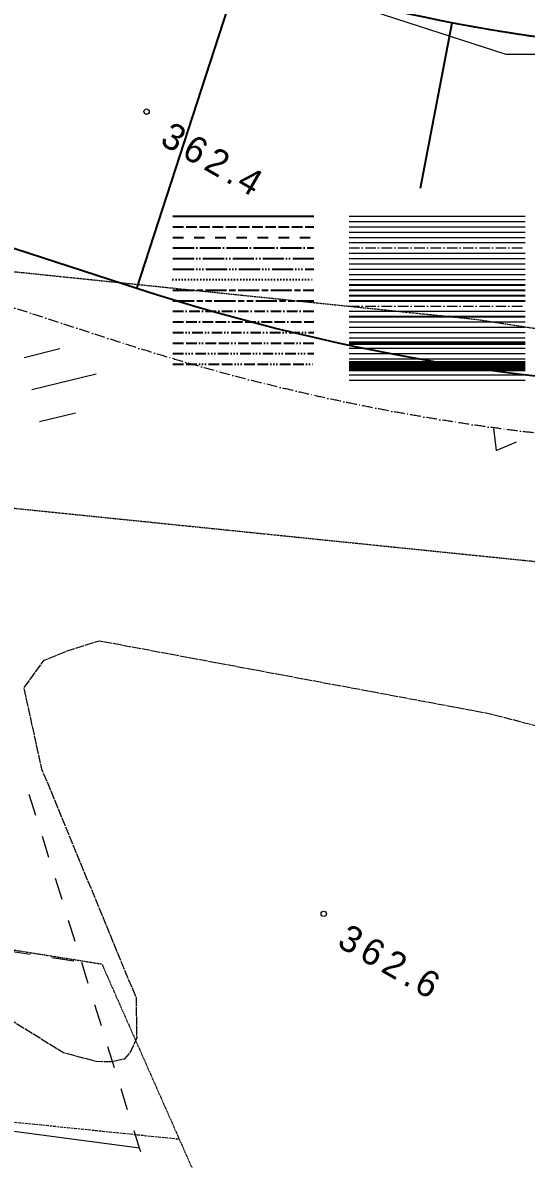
# Model space of a CAD drawing. Header units: millimetres. Extents: x 432273 to 1139245, y 170116 to 705940.
# Drawn here: x 685394 to 713984, y 381087 to 445610 of the extents above; entities that cross this region are included whole.
import ezdxf

# ---------------------------------------------------------------- set-up
doc = ezdxf.new("R2010")
doc.units = ezdxf.units.MM
doc.header["$LTSCALE"] = 100
for name, pattern in [('56301', [0.5, 0.25, -0.25]), ('56302', [2, 1.5, -0.5]), ('57103', [5.5, 5, -0.5]), ('SXF_一点二短鎖線', [16.75, 6, -1.5, 6, -1.5, 0.25, -1.5]), ('SXF_一点短鎖線', [9.25, 6, -1.5, 0.25, -1.5]), ('SXF_一点鎖線', [18.5, 12, -1.5, 3.5, -1.5]), ('SXF_一点長鎖線', [15.25, 12, -1.5, 0.25, -1.5]), ('SXF_三点二短鎖線', [20.25, 6, -1.5, 6, -1.5, 0.25, -1.5, 0.25, -1.5, 0.25, -1.5]), ('SXF_三点短鎖線', [12.75, 6, -1.5, 0.25, -1.5, 0.25, -1.5, 0.25, -1.5]), ('SXF_三点長鎖線', [18.75, 12, -1.5, 0.25, -1.5, 0.25, -1.5, 0.25, -1.5]), ('SXF_二点二短鎖線', [18.5, 6, -1.5, 6, -1.5, 0.25, -1.5, 0.25, -1.5]), ('SXF_二点短鎖線', [11, 6, -1.5, 0.25, -1.5, 0.25, -1.5]), ('SXF_二点鎖線', [23.5, 12, -1.5, 3.5, -1.5, 3.5, -1.5]), ('SXF_二点長鎖線', [17, 12, -1.5, 0.25, -1.5, 0.25, -1.5]), ('SXF_点線', [1.75, 0.25, -1.5]), ('SXF_破線', [7.5, 6, -1.5]), ('SXF_跳び破線', [12, 6, -6])]:
    doc.linetypes.add(name, pattern=pattern)
doc.layers.get('Defpoints').update_dxf_attribs({"color": 153})
for name, color, linetype, lineweight in [('D-BGD', 7, 'Continuous', 13), ('D-BGD-BRG', 8, 'Continuous', 9), ('D-BGD-CRST', 7, 'Continuous', 13), ('D-BGD-ETRL', 7, 'Continuous', 13), ('D-BGD-HTXT', 7, 'Continuous', 13), ('D-BGD-TXT', 7, 'Continuous', 13), ('D-BMK', 2, 'SXF_一点短鎖線', 13), ('D-BMK-HTXT', 7, 'Continuous', 13), ('D-BMK-OTRS', 7, 'Continuous', 13), ('D-BMK-TXT', 7, 'Continuous', 13), ('D-BYP', 7, 'Continuous', 13), ('D-BYP-DIM', 7, 'Continuous', 13), ('D-BYP-HTXT', 7, 'Continuous', 13), ('D-BYP-STR1', 2, 'Continuous', 13), ('D-BYP-STR2', 6, 'Continuous', 25), ('D-BYP-STR3', 3, 'Continuous', 25), ('D-BYP-STR4', 6, 'Continuous', 25), ('D-BYP-STR6', 2, 'SXF_一点短鎖線', 13), ('D-BYP-STR7', 2, 'Continuous', 13), ('D-BYP-STR8', 150, 'Continuous', 25), ('D-BYP-STR9', 30, 'Continuous', 13), ('D-BYP-TXT', 7, 'Continuous', 13), ('D-DOC', 7, 'Continuous', 13), ('D-ORD', 7, 'Continuous', 13), ('D-STR', 1, 'Continuous', 50), ('D-STR-DIM', 7, 'Continuous', 13), ('D-STR-HTXT', 7, 'Continuous', 13), ('D-STR-TXT', 7, 'Continuous', 13), ('D-TTL', 2, 'Continuous', 140), ('D-TTL-FRAM', 2, 'Continuous', 50), ('D-TTL-LINE', 7, 'Continuous', 13), ('D-TTL-TXT', 7, 'Continuous', 13), ('●予備設計_LP横断', 7, 'Continuous', 13)]:
    doc.layers.add(name, color=color, linetype=linetype, lineweight=lineweight)
doc.layers.add('D-BYP-STR5', color=7, linetype='Continuous', lineweight=25, true_color=0xc00080)
doc.styles.add('Style-WORKING', font='WORKING.shx')

# ---------------------------------------------------------------- blocks, each defined once
blk = doc.blocks.new('M6313')
at = {"layer": '●予備設計_LP横断', "linetype": 'Continuous', "lineweight": 9, "flags": 128}
blk.add_lwpolyline([(-0.75, 0), (0, -1), (0.75, 0)], dxfattribs=at)
blk = doc.blocks.new('M7312')
at = {"layer": '●予備設計_LP横断', "linetype": 'Continuous', "lineweight": 20}
blk.add_circle((0, -0.001), 0.15, dxfattribs=at)
blk = doc.blocks.new('21311212131313131')
at = {"layer": 'D-BGD', "linetype": 'Continuous'}
for p, q in [((2652700.3439, -1298855.5705, 364259.9803), (2651874.8472, -1306300.7085, 363889.9803)), ((2650537.2964, -1299581.0019, 364197.9803), (2649353.1258, -1299978.1579, 364163.9803)), ((2648168.0781, -1300374.8338, 364130.9803), (2646983.9075, -1300771.9898, 364096.9803)), ((2645798.3796, -1301169.5428, 364062.9803), (2644614.2091, -1301566.6989, 364028.9803)), ((2643429.1614, -1301963.3748, 363994.9803), (2642244.5106, -1302361.408, 363960.9803)), ((2609771.2653, -1305871.1388), (2608807.1221, -1302246.9867)), ((2611584.2185, -1305389.5474), (2611044.4579, -1303360.0639)), ((2641059.4629, -1302758.0838, 363926.9803), (2639874.8122, -1303156.117, 363892.9803)), ((2641982.5382, -1304060.2965, 363908.9803), (2642142.3723, -1302820.791, 363945.9803)), ((2638690.6416, -1303553.2731, 363858.9803), (2637505.5939, -1303949.949, 363824.9803)), ((2607959.6695, -1306352.3332), (2607419.9088, -1304322.8498)), ((2636320.9431, -1304347.9822, 363790.9803), (2635136.7726, -1304745.1382, 363756.9803)), ((2633952.1218, -1305143.1714, 363721.9803), (2632767.0741, -1305539.8473, 363687.9803)), ((2641661.1157, -1306538.3471, 363833.9803), (2641821.8269, -1305299.3218, 363870.9803))]:
    blk.add_line(p, q, dxfattribs=at)
at = {"layer": 'D-BGD', "linetype": '57103', "elevation": 362499.9804, "flags": 128}
blk.add_lwpolyline([(2831012.6992, -1366123.2899), (2830752.2493, -1366154.4276), (2817077.7037, -1367428.5261), (2817043.5489, -1371085.3121), (2800207.9036, -1371440.6141), (2799994.1847, -1372636.9406), (2776188.712, -1374016.162), (2775439.0128, -1371543.4193), (2750086.3378, -1373935.0471), (2749572.1162, -1368612.2934), (2767724.0888, -1366786.2815), (2768644.8509, -1365982.6091), (2769194.4264, -1364557.7199), (2768875.4727, -1347803.535), (2768180.9353, -1342708.1207), (2767141.3526, -1336662.8374), (2766760.6333, -1335953.0506), (2765614.9821, -1335693.5474), (2765578.7913, -1333389.9845), (2761377.2342, -1332830.7341), (2760777.9461, -1332519.762), (2760481.3032, -1332097.4398), (2760516.7091, -1322603.2023), (2758749.5119, -1322493.0815), (2758466.5756, -1330186.2156), (2758152.2307, -1332053.6601), (2757870.1753, -1333054.1114), (2757191.6182, -1334114.532), (2753108.7077, -1336605.9936), (2747273.5243, -1337889.6673), (2736108.5192, -1338723.7808), (2734122.6662, -1340795.6972), (2733859.6043, -1342319.5634), (2733114.1858, -1362394.5626), (2732547.413, -1363577.7402), (2730579.1033, -1364613.8452), (2728910.9854, -1365316.0896), (2727762.4303, -1365333.7295), (2726331.575, -1365048.6227), (2723144.6224, -1363237.8438), (2718074.1264, -1357543.567), (2715066.4632, -1354139.1209), (2712397.3067, -1349612.362), (2711122.4889, -1346026.762), (2709341.0676, -1344255.7988), (2708332.7143, -1343765.3507), (2706833.3742, -1343120.1219), (2704825.2364, -1342485.9281), (2701800.0816, -1342278.8343), (2694854.1425, -1342240.7748), (2692826.5406, -1342645.9009), (2691223.2868, -1343204.6683), (2688215.924, -1343889.7043), (2684776.2259, -1344947.9842), (2681195.4155, -1347319.8608), (2675268.4675, -1350370.5202), (2671310.4414, -1354074.9467), (2666753.1492, -1357924.4284), (2665147.7632, -1359513.7633), (2663987.5612, -1360468.9789), (2662795.2159, -1361097.6478), (2660669.8069, -1361425.2898), (2659029.8529, -1360878.6497), (2658044.7735, -1360460.2246), (2656538.5731, -1359290.2426), (2655578.5144, -1357695.3147), (2653179.7939, -1353453.4072), (2649363.7171, -1350330.3297), (2646086.6108, -1346722.5185), (2644548.623, -1345829.2648), (2639246.993, -1342387.7168), (2637490.1438, -1340413.5979), (2636977.8488, -1339160.6959), (2637145.5554, -1337469.4847), (2640167.9302, -1320784.2484), (2642105.7601, -1312948.2295), (2643536.402, -1309766.3628), (2647372.6459, -1303287.6772), (2647820.7291, -1301434.164), (2647826.4349, -1300571.9985), (2647644.2049, -1299805.3166), (2647324.3789, -1299512.8079), (2646435.8067, -1299134.674), (2644191.5378, -1299217.1216), (2631308.7427, -1304850.946), (2626711.1803, -1305960.5309), (2625121.1633, -1304854.1084), (2624541.5889, -1303497.1127), (2623950.9738, -1301739.6198), (2627616.8881, -1279538.9036), (2634115.1534, -1252099.7936), (2634700.6786, -1249716.1609), (2635003.7256, -1248296.2668), (2634878.7255, -1247002.2959), (2633658.7892, -1246256.9347)], dxfattribs=at)
at = {"layer": 'D-BGD', "linetype": '56301', "flags": 128}
for points in [[(2626362.9065, -1347299.1899), (2626867.152, -1342063.1473), (2627521.3121, -1332152.9334), (2627723.644, -1308515.5586), (2616035.8342, -1312836.9963), (2619617.3618, -1268701.3474), (2619762.0756, -1265813.0492), (2620656.2981, -1247906.9211)], [(2609499.4056, -1248811.5981), (2605278.001, -1280748.5359), (2603417.177, -1303435.809), (2602240.5127, -1317786.5835), (2589785.6757, -1322359.6045), (2589797.0185, -1310435.3126), (2580726.911, -1311532.7215), (2563119.8363, -1313663.7083), (2554093.9974, -1313836.8395), (2549130.5967, -1323567.7677), (2546503.9745, -1330804.4086), (2544901.6984, -1335218.1809)], [(2635352.5789, -1342221.1954), (2638306.2022, -1329689.1029), (2640630.6602, -1313310.3841), (2642296.0576, -1301217.6673), (2652889.2057, -1296271.8901), (2656699.9191, -1294492.1466)]]:
    blk.add_lwpolyline(points, dxfattribs=at)
at = {"layer": 'D-BGD', "linetype": '56302', "flags": 128}
blk.add_lwpolyline([(2644733.2826, -1345004.6433), (2647750.8279, -1336343.7731), (2648931.1827, -1331807.329), (2650881.1168, -1311966.4923), (2652139.1076, -1296621.664)], dxfattribs=at)
at = {"layer": 'D-BGD', "linetype": 'Continuous', "extrusion": (-0.177486, 0.454609, 0.872829), "elevation": -743350.7427}
blk.add_lwpolyline([(-1998905.0327, 2075868.091), (-1998686.7182, 2075863.9928), (-1997656.8925, 2075806.619)], dxfattribs=at)
at = {"layer": 'D-BMK'}
blk.add_lwpolyline([(2589189.5631, -1230709.1702), (2589872.5778, -1263509.1193, -0.0787115282), (2585621.508, -1294509.7547), (2564331.8799, -1364983.0527, 0.4549504243), (2585573.9279, -1398823.3893), (2633953.1706, -1406448.3262, 0.0389360191), (2649456.1269, -1407667.6426), (2831012.6992, -1407786.7943)], format="xyb", dxfattribs=at)
at = {"layer": 'D-BMK-OTRS', "color": 7, "linetype": 'Continuous', "lineweight": 13}
for p, q in [((2589872.5778, -1263509.1193), (2590202.3622, -1279346.1312)), ((2590202.3622, -1279346.1312), (2585621.508, -1294509.7547))]:
    blk.add_line(p, q, dxfattribs=at)
at = {"layer": 'D-BYP-STR2'}
for p, q in [((2597882.0422, -1284055.4635), (2588463.7287, -1282445.0611)), ((2603914.9866, -1300036.1224), (2585621.508, -1294509.7547))]:
    blk.add_line(p, q, dxfattribs=at)
at = {"layer": 'D-BYP-STR2', "flags": 128}
for points in [[(2589189.5631, -1230709.1702), (2589872.5778, -1263509.1193, -0.0787115282), (2585621.508, -1294509.7547), (2564331.8799, -1364983.0527, 0.4549504243), (2585573.9279, -1398823.3893), (2633953.1706, -1406448.3262, 0.0389360191), (2649456.1269, -1407667.6426), (2831012.6992, -1407786.7943)], [(2608833.4631, -1256149.3365), (2608978.4359, -1263111.2655, -0.0787115282), (2603914.9866, -1300036.1224), (2598067.2639, -1319393.3561)]]:
    blk.add_lwpolyline(points, format="xyb", dxfattribs=at)
at = {"layer": 'D-BGD', "linetype": 'Continuous', "lineweight": 9, "xscale": 1000, "yscale": 1000, "zscale": 1000, "rotation": 61.30205960440028}
blk.add_blockref('M6313', (2611802.0725, -1278956.1755), dxfattribs=at)
at = {"layer": 'D-BGD', "linetype": 'Continuous', "lineweight": 20, "xscale": 1000, "yscale": 1000, "zscale": 1000, "rotation": 61.30205960440028}
for p in [(2639185.4162, -1288682.1418, 362561.9804), (2593863.5708, -1299683.2984, 362428.9804)]:
    blk.add_blockref('M7312', p, dxfattribs=at)
at = {"layer": 'D-BGD', "linetype": 'Continuous', "char_height": 1499.999919, "attachment_point": 7, "rotation": 61.302059604, "line_spacing_factor": 0.722892, "style": 'Style-WORKING'}
for s, insert in [('\\T1.287;362.6', (2640998.6784, -1287964.7316, 362561.9804)), ('\\T1.281;362.4', (2595676.8329, -1298965.8882, 362428.9804))]:
    blk.add_mtext(s, dxfattribs=dict(at, insert=insert))

msp = doc.modelspace()

# ---------------------------------------------------------------- linework, layer by layer
at = {"layer": 'D-BGD'}
msp.add_line((703922.2, 434625.9), (713922.2, 434625.9), dxfattribs=at)
at = {"layer": 'D-BGD-BRG'}
msp.add_line((703922.2, 434325.9), (713922.2, 434325.9), dxfattribs=at)
at = {"layer": 'D-BGD-CRST'}
msp.add_line((703922.2, 434025.9), (713922.2, 434025.9), dxfattribs=at)
at = {"layer": 'D-BGD-ETRL'}
msp.add_line((703922.2, 433725.9), (713922.2, 433725.9), dxfattribs=at)
at = {"layer": 'D-BGD-HTXT'}
msp.add_line((703922.2, 433425.9), (713922.2, 433425.9), dxfattribs=at)
at = {"layer": 'D-BGD-TXT'}
msp.add_line((703922.2, 433125.9), (713922.2, 433125.9), dxfattribs=at)
at = {"layer": 'D-BMK'}
msp.add_line((703922.2, 432825.9), (713922.2, 432825.9), dxfattribs=at)
at = {"layer": 'D-BMK', "linetype": 'SXF_一点短鎖線', "elevation": 354000, "flags": 128}
msp.add_lwpolyline([(735641.3, 421490.8), (728677.9, 421490.8, -0.0787115), (690877.5, 427478.5), (671646.2, 433728)], format="xyb", dxfattribs=at)
at = {"layer": 'D-BMK-HTXT'}
msp.add_line((703922.2, 432525.9), (713922.2, 432525.9), dxfattribs=at)
at = {"layer": 'D-BMK-TXT'}
msp.add_line((703922.2, 432225.9), (713922.2, 432225.9), dxfattribs=at)
at = {"layer": 'D-BYP'}
msp.add_line((703922.2, 431925.9), (713922.2, 431925.9), dxfattribs=at)
at = {"layer": 'D-BYP-DIM'}
msp.add_line((703922.2, 431625.9), (713922.2, 431625.9), dxfattribs=at)
at = {"layer": 'D-BYP-HTXT'}
msp.add_line((703922.2, 431325.9), (713922.2, 431325.9), dxfattribs=at)
at = {"layer": 'D-BYP-STR1'}
msp.add_line((703922.2, 431025.9), (713922.2, 431025.9), dxfattribs=at)
at = {"layer": 'D-BYP-STR2'}
msp.add_line((703922.2, 430725.9), (713922.2, 430725.9), dxfattribs=at)
at = {"layer": 'D-BYP-STR3'}
msp.add_line((703922.2, 430425.9), (713922.2, 430425.9), dxfattribs=at)
at = {"layer": 'D-BYP-STR4'}
msp.add_line((703922.2, 430125.9), (713922.2, 430125.9), dxfattribs=at)
at = {"layer": 'D-BYP-STR5'}
msp.add_line((703922.2, 429825.9), (713922.2, 429825.9), dxfattribs=at)
at = {"layer": 'D-BYP-STR6'}
msp.add_line((703922.2, 429525.9), (713922.2, 429525.9), dxfattribs=at)
at = {"layer": 'D-BYP-STR7'}
msp.add_line((703922.2, 429225.9), (713922.2, 429225.9), dxfattribs=at)
at = {"layer": 'D-BYP-STR8'}
msp.add_line((703922.2, 428925.9), (713922.2, 428925.9), dxfattribs=at)
at = {"layer": 'D-BYP-STR9'}
msp.add_line((703922.2, 428625.9), (713922.2, 428625.9), dxfattribs=at)
at = {"layer": 'D-BYP-TXT'}
msp.add_line((703922.2, 428325.9), (713922.2, 428325.9), dxfattribs=at)
at = {"layer": 'D-DOC'}
msp.add_line((703922.2, 428025.9), (713922.2, 428025.9), dxfattribs=at)
at = {"layer": 'D-ORD'}
msp.add_line((703922.2, 427725.9), (713922.2, 427725.9), dxfattribs=at)
at = {"layer": 'D-STR'}
msp.add_line((703922.2, 427425.9), (713922.2, 427425.9), dxfattribs=at)
at = {"layer": 'D-STR-DIM'}
msp.add_line((703922.2, 427125.9), (713922.2, 427125.9), dxfattribs=at)
at = {"layer": 'D-STR-HTXT'}
msp.add_line((703922.2, 426825.9), (713922.2, 426825.9), dxfattribs=at)
at = {"layer": 'D-STR-TXT'}
msp.add_line((703922.2, 426525.9), (713922.2, 426525.9), dxfattribs=at)
at = {"layer": 'D-TTL'}
msp.add_line((703922.2, 426225.9), (713922.2, 426225.9), dxfattribs=at)
at = {"layer": 'D-TTL-FRAM'}
msp.add_line((703922.2, 425925.9), (713922.2, 425925.9), dxfattribs=at)
at = {"layer": 'D-TTL-LINE'}
msp.add_line((703922.2, 425625.9), (713922.2, 425625.9), dxfattribs=at)
at = {"layer": 'D-TTL-TXT'}
msp.add_line((703922.2, 425325.9), (713922.2, 425325.9), dxfattribs=at)
at = {"layer": 'Defpoints', "color": 1, "linetype": 'Continuous'}
msp.add_line((693922.2, 434625.9), (701922.2, 434625.9), dxfattribs=at)
at = {"layer": 'Defpoints', "color": 2, "linetype": 'SXF_破線'}
msp.add_line((693922.2, 434025.9), (701922.2, 434025.9), dxfattribs=at)
at = {"layer": 'Defpoints', "color": 3, "linetype": 'SXF_跳び破線'}
msp.add_line((693922.2, 433425.9), (701922.2, 433425.9), dxfattribs=at)
at = {"layer": 'Defpoints', "color": 4, "linetype": 'SXF_一点長鎖線'}
msp.add_line((693922.2, 432825.9), (701922.2, 432825.9), dxfattribs=at)
at = {"layer": 'Defpoints', "color": 5, "linetype": 'SXF_二点長鎖線'}
msp.add_line((693922.2, 432225.9), (701922.2, 432225.9), dxfattribs=at)
at = {"layer": 'Defpoints', "color": 6, "linetype": 'SXF_三点長鎖線'}
msp.add_line((693922.2, 431625.9), (701922.2, 431625.9), dxfattribs=at)
at = {"layer": 'Defpoints', "color": 7, "linetype": 'SXF_点線'}
msp.add_line((693922.2, 431025.9), (701922.2, 431025.9), dxfattribs=at)
at = {"layer": 'Defpoints', "color": 222, "linetype": 'SXF_一点鎖線', "true_color": 0xc00080}
msp.add_line((693922.2, 430425.9), (701922.2, 430425.9), dxfattribs=at)
at = {"layer": 'Defpoints', "color": 23, "linetype": 'SXF_二点鎖線', "true_color": 0xc08040}
msp.add_line((693922.2, 429825.9), (701922.2, 429825.9), dxfattribs=at)
at = {"layer": 'Defpoints', "color": 30, "linetype": 'SXF_一点短鎖線'}
msp.add_line((693922.2, 429225.9), (701922.2, 429225.9), dxfattribs=at)
at = {"layer": 'Defpoints', "color": 83, "linetype": 'SXF_一点二短鎖線', "true_color": 0x80c080}
msp.add_line((693922.2, 428625.9), (701922.2, 428625.9), dxfattribs=at)
at = {"layer": 'Defpoints', "color": 150, "linetype": 'SXF_二点短鎖線'}
msp.add_line((693922.2, 428025.9), (701922.2, 428025.9), dxfattribs=at)
at = {"layer": 'Defpoints', "color": 171, "linetype": 'SXF_二点二短鎖線', "true_color": 0x8040ff}
msp.add_line((693922.2, 427425.9), (701922.2, 427425.9), dxfattribs=at)
at = {"layer": 'Defpoints', "color": 9, "linetype": 'SXF_三点短鎖線'}
msp.add_line((693922.2, 426825.9), (701922.2, 426825.9), dxfattribs=at)
at = {"layer": 'Defpoints', "color": 8, "linetype": 'SXF_三点二短鎖線'}
msp.add_line((693922.2, 426225.9), (701922.2, 426225.9), dxfattribs=at)

# ---------------------------------------------------------------- block references
at = {"layer": 'D-BGD', "linetype": '56301', "rotation": 268.807065034117}
msp.add_blockref('21311212131313131', (2045832.1, 3006806.9, 354000), dxfattribs=at)

doc.saveas('drawing.dxf')
